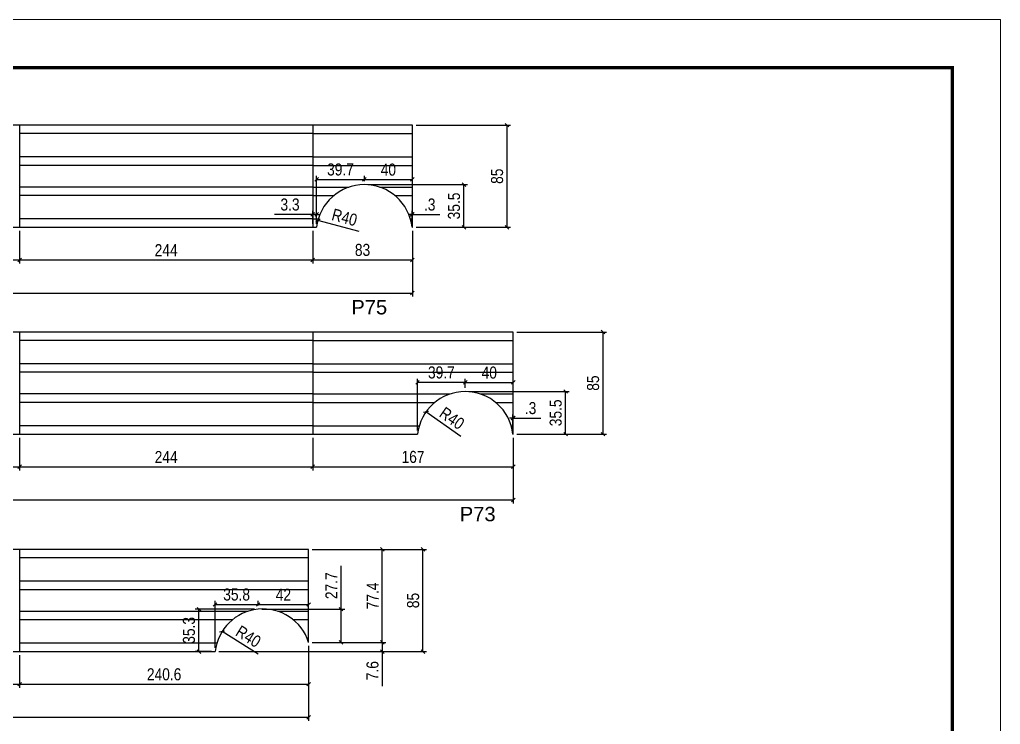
# Model space of a CAD drawing. Extents: x -4041 to 8212, y 239 to 4735.
# Drawn here: x -203 to 614, y 3000 to 3587 of the extents above; entities that cross this region are included whole.
import ezdxf

# ---------------------------------------------------------------- set-up
doc = ezdxf.new("R2010")
doc.units = 0
doc.linetypes.add('DASHED', pattern=[0.75, 0.5, -0.25])
for name, color, linetype in [('5', 5, 'Continuous'), ('COTA', 241, 'Continuous'), ('Painéis', 200, 'Continuous'), ('SARR_2.2x7', 40, 'Continuous')]:
    doc.layers.add(name, color=color, linetype=linetype)
doc.layers.add('Folhas', color=255, linetype='Continuous', lineweight=9)
doc.layers.add('SARRAFO DE PRESSAO', color=251, linetype='DASHED', lineweight=9)
doc.styles.add('COTA TECNICA', font='techl___.ttf', dxfattribs={"height": 10})
doc.styles.get("Standard").update_dxf_attribs({"font": 'arial.ttf'})
doc.dimstyles.new('PAINEL', dxfattribs={"dimtxt": 10, "dimasz": 3, "dimexe": 3, "dimexo": 3, "dimgap": 3, "dimtad": 1, "dimdec": 1, "dimzin": 12, "dimdsep": 46, "dimtxsty": 'COTA TECNICA', "dimblk1": 'OBLIQUE', "dimblk2": 'OBLIQUE', "dimsah": 1, "dimcen": 0.9, "dimclrd": 4, "dimclre": 4, "dimclrt": 240, "dimadec": 1, "dimazin": 3, "dimtfac": 1, "dimtdec": 1, "dimtmove": 0, "dimatfit": 3, "dimfxl": 1, "dimtolj": 1, "dimtzin": 12, "dimarcsym": 0})

# ---------------------------------------------------------------- blocks, each defined once
blk = doc.blocks.new('9999999999')
at = {"layer": 'Folhas'}
blk.add_lwpolyline([(98138.98, 34190.21), (99623.98, 34190.21), (99623.98, 35240.21), (98138.98, 35240.21)], close=True, dxfattribs=at)
at = {"layer": 'Folhas', "color": 30, "const_width": 3}
blk.add_lwpolyline([(98213.98, 34230.21), (99583.98, 34230.21), (99583.98, 35200.21), (98213.98, 35200.21)], close=True, dxfattribs=at)
blk = doc.blocks.new('_Oblique')
at = {"color": 0, "linetype": 'ByBlock', "lineweight": -2}
blk.add_line((-0.5, -0.5), (0.5, 0.5), dxfattribs=at)
blk = doc.blocks.new('*D96')
at = {"layer": 'COTA', "color": 4, "lineweight": -2, "transparency": 16777216}
for p, q in [((127.2, 3498.77), (205.86, 3498.77)), ((202.86, 3498.77), (202.86, 3413.77)), ((127.2, 3413.77), (205.86, 3413.77))]:
    blk.add_line(p, q, dxfattribs=at)
at = {"layer": 'Defpoints', "color": 0, "transparency": 16777216}
for p in [(124.2, 3498.77), (124.2, 3413.77), (202.86, 3413.77)]:
    blk.add_point(p, dxfattribs=at)
at = {"layer": 'COTA', "color": 4, "lineweight": -2, "transparency": 16777216, "xscale": 3, "yscale": 3, "zscale": 3}
for p, rotation in [((202.86, 3498.77), 90), ((202.86, 3413.77), 270)]:
    blk.add_blockref('_Oblique', p, dxfattribs=dict(at, rotation=rotation))
at = {"layer": 'COTA', "color": 240, "transparency": 16777216, "insert": (194.73, 3456.27), "char_height": 10, "attachment_point": 5, "rotation": 90, "style": 'COTA TECNICA'}
blk.add_mtext('\\A1;85', dxfattribs=at)
blk = doc.blocks.new('*D97')
at = {"layer": 'COTA', "color": 4, "lineweight": -2, "transparency": 16777216}
for p, q in [((-690.8, 3410.77), (-690.8, 3356.03)), ((124.2, 3410.77), (124.2, 3356.03)), ((-690.8, 3359.03), (124.2, 3359.03))]:
    blk.add_line(p, q, dxfattribs=at)
at = {"layer": 'Defpoints', "color": 0, "transparency": 16777216}
for p in [(-690.8, 3413.77), (124.2, 3413.77), (124.2, 3359.03)]:
    blk.add_point(p, dxfattribs=at)
at = {"layer": 'COTA', "color": 4, "lineweight": -2, "transparency": 16777216, "xscale": 3, "yscale": 3, "zscale": 3, "rotation": 180}
blk.add_blockref('_Oblique', (-690.8, 3359.03), dxfattribs=at)
at = {"layer": 'COTA', "color": 4, "lineweight": -2, "transparency": 16777216, "xscale": 3, "yscale": 3, "zscale": 3}
blk.add_blockref('_Oblique', (124.2, 3359.03), dxfattribs=at)
at = {"layer": 'COTA', "color": 240, "transparency": 16777216, "insert": (-283.3, 3367.16), "char_height": 10, "attachment_point": 5, "style": 'COTA TECNICA'}
blk.add_mtext('\\A1;815', dxfattribs=at)
blk = doc.blocks.new('*D99')
at = {"layer": 'COTA', "color": 4, "lineweight": -2, "transparency": 16777216}
for p, q in [((-446.8, 3410.77), (-446.8, 3383.66)), ((-202.8, 3410.77), (-202.8, 3383.66)), ((-446.8, 3386.66), (-202.8, 3386.66))]:
    blk.add_line(p, q, dxfattribs=at)
at = {"layer": 'Defpoints', "color": 0, "transparency": 16777216}
for p in [(-446.8, 3413.77), (-202.8, 3413.77), (-202.8, 3386.66)]:
    blk.add_point(p, dxfattribs=at)
at = {"layer": 'COTA', "color": 4, "lineweight": -2, "transparency": 16777216, "xscale": 3, "yscale": 3, "zscale": 3, "rotation": 180}
blk.add_blockref('_Oblique', (-446.8, 3386.66), dxfattribs=at)
at = {"layer": 'COTA', "color": 4, "lineweight": -2, "transparency": 16777216, "xscale": 3, "yscale": 3, "zscale": 3}
blk.add_blockref('_Oblique', (-202.8, 3386.66), dxfattribs=at)
at = {"layer": 'COTA', "color": 240, "transparency": 16777216, "insert": (-324.8, 3394.73), "char_height": 10, "attachment_point": 5, "style": 'COTA TECNICA'}
blk.add_mtext('\\A1;244', dxfattribs=at)
blk = doc.blocks.new('*D91')
at = {"layer": 'COTA', "color": 4, "lineweight": -2, "transparency": 16777216}
for p, q in [((-202.8, 3410.77), (-202.8, 3383.66)), ((41.2, 3410.77), (41.2, 3383.66)), ((-202.8, 3386.66), (41.2, 3386.66))]:
    blk.add_line(p, q, dxfattribs=at)
at = {"layer": 'Defpoints', "color": 0, "transparency": 16777216}
for p in [(-202.8, 3413.77), (41.2, 3413.77), (41.2, 3386.66)]:
    blk.add_point(p, dxfattribs=at)
at = {"layer": 'COTA', "color": 4, "lineweight": -2, "transparency": 16777216, "xscale": 3, "yscale": 3, "zscale": 3, "rotation": 180}
blk.add_blockref('_Oblique', (-202.8, 3386.66), dxfattribs=at)
at = {"layer": 'COTA', "color": 4, "lineweight": -2, "transparency": 16777216, "xscale": 3, "yscale": 3, "zscale": 3}
blk.add_blockref('_Oblique', (41.2, 3386.66), dxfattribs=at)
at = {"layer": 'COTA', "color": 240, "transparency": 16777216, "insert": (-80.8, 3394.73), "char_height": 10, "attachment_point": 5, "style": 'COTA TECNICA'}
blk.add_mtext('\\A1;244', dxfattribs=at)
blk = doc.blocks.new('*D92')
at = {"layer": 'COTA', "color": 4, "lineweight": -2, "transparency": 16777216}
for p, q in [((41.2, 3410.77), (41.2, 3383.66)), ((124.2, 3410.77), (124.2, 3383.66)), ((41.2, 3386.66), (124.2, 3386.66))]:
    blk.add_line(p, q, dxfattribs=at)
at = {"layer": 'Defpoints', "color": 0, "transparency": 16777216}
for p in [(41.2, 3413.77), (124.2, 3413.77), (124.2, 3386.66)]:
    blk.add_point(p, dxfattribs=at)
at = {"layer": 'COTA', "color": 4, "lineweight": -2, "transparency": 16777216, "xscale": 3, "yscale": 3, "zscale": 3, "rotation": 180}
blk.add_blockref('_Oblique', (41.2, 3386.66), dxfattribs=at)
at = {"layer": 'COTA', "color": 4, "lineweight": -2, "transparency": 16777216, "xscale": 3, "yscale": 3, "zscale": 3}
blk.add_blockref('_Oblique', (124.2, 3386.66), dxfattribs=at)
at = {"layer": 'COTA', "color": 240, "transparency": 16777216, "insert": (82.7, 3394.9), "char_height": 10, "attachment_point": 5, "style": 'COTA TECNICA'}
blk.add_mtext('\\A1;83', dxfattribs=at)
blk = doc.blocks.new('*D93')
at = {"layer": 'COTA', "color": 4, "lineweight": -2, "transparency": 16777216}
blk.add_line((79.9, 3410.41), (45.53, 3419.49), dxfattribs=at)
at = {"layer": 'Defpoints', "color": 0, "transparency": 16777216}
for p in [(45.53, 3419.49), (84.2, 3409.27)]:
    blk.add_point(p, dxfattribs=at)
at = {"layer": 'COTA', "color": 4, "lineweight": -2, "transparency": 16777216, "xscale": 3, "yscale": 3, "zscale": 3, "rotation": 165.2002951393589}
blk.add_blockref('_Oblique', (45.53, 3419.49), dxfattribs=at)
at = {"layer": 'COTA', "color": 240, "transparency": 16777216, "insert": (67.68, 3422.02), "char_height": 10, "attachment_point": 5, "rotation": 345.2003, "style": 'COTA TECNICA'}
blk.add_mtext('\\A1;R40', dxfattribs=at)
blk = doc.blocks.new('*D94')
at = {"layer": 'COTA', "color": 4, "lineweight": -2, "transparency": 16777216}
for p, q in [((41.2, 3424.45), (9.45, 3424.45)), ((41.2, 3416.77), (41.2, 3427.45)), ((44.45, 3424.45), (41.2, 3424.45)), ((44.45, 3416.77), (44.45, 3427.45)), ((44.45, 3424.45), (47.45, 3424.45))]:
    blk.add_line(p, q, dxfattribs=at)
at = {"layer": 'Defpoints', "color": 0, "transparency": 16777216}
for p in [(41.2, 3424.45), (41.2, 3413.77), (44.45, 3413.77)]:
    blk.add_point(p, dxfattribs=at)
at = {"layer": 'COTA', "color": 4, "lineweight": -2, "transparency": 16777216, "xscale": 3, "yscale": 3, "zscale": 3}
blk.add_blockref('_Oblique', (41.2, 3424.45), dxfattribs=at)
at = {"layer": 'COTA', "color": 4, "lineweight": -2, "transparency": 16777216, "xscale": 3, "yscale": 3, "zscale": 3, "rotation": 180}
blk.add_blockref('_Oblique', (44.45, 3424.45), dxfattribs=at)
at = {"layer": 'COTA', "color": 240, "transparency": 16777216, "insert": (22.32, 3432.67), "char_height": 10, "attachment_point": 5, "style": 'COTA TECNICA'}
blk.add_mtext('\\A1;3.3', dxfattribs=at)
blk = doc.blocks.new('*D95')
at = {"layer": 'COTA', "color": 4, "lineweight": -2, "transparency": 16777216}
for p, q in [((123.95, 3424.45), (120.95, 3424.45)), ((123.95, 3416.77), (123.95, 3427.45)), ((123.95, 3424.45), (124.2, 3424.45)), ((124.2, 3416.77), (124.2, 3427.45)), ((124.2, 3424.45), (147, 3424.45))]:
    blk.add_line(p, q, dxfattribs=at)
at = {"layer": 'Defpoints', "color": 0, "transparency": 16777216}
for p in [(124.2, 3424.45), (123.95, 3413.77), (124.2, 3413.77)]:
    blk.add_point(p, dxfattribs=at)
at = {"layer": 'COTA', "color": 4, "lineweight": -2, "transparency": 16777216, "xscale": 3, "yscale": 3, "zscale": 3}
blk.add_blockref('_Oblique', (123.95, 3424.45), dxfattribs=at)
at = {"layer": 'COTA', "color": 4, "lineweight": -2, "transparency": 16777216, "xscale": 3, "yscale": 3, "zscale": 3, "rotation": 180}
blk.add_blockref('_Oblique', (124.2, 3424.45), dxfattribs=at)
at = {"layer": 'COTA', "color": 240, "transparency": 16777216, "insert": (138.6, 3432.67), "char_height": 10, "attachment_point": 5, "style": 'COTA TECNICA'}
blk.add_mtext('\\A1;.3', dxfattribs=at)
blk = doc.blocks.new('*D123')
at = {"layer": 'COTA', "color": 4, "lineweight": -2, "transparency": 16777216}
for p, q in [((87.2, 3449.27), (170.09, 3449.27)), ((167.09, 3413.77), (167.09, 3449.27)), ((127.2, 3413.77), (170.09, 3413.77))]:
    blk.add_line(p, q, dxfattribs=at)
at = {"layer": 'Defpoints', "color": 0, "transparency": 16777216}
for p in [(84.2, 3449.27), (167.09, 3449.27), (124.2, 3413.77)]:
    blk.add_point(p, dxfattribs=at)
at = {"layer": 'COTA', "color": 4, "lineweight": -2, "transparency": 16777216, "xscale": 3, "yscale": 3, "zscale": 3}
for p, rotation in [((167.09, 3449.27), 90), ((167.09, 3413.77), 270)]:
    blk.add_blockref('_Oblique', p, dxfattribs=dict(at, rotation=rotation))
at = {"layer": 'COTA', "color": 240, "transparency": 16777216, "insert": (158.87, 3431.52), "char_height": 10, "attachment_point": 5, "rotation": 90, "style": 'COTA TECNICA'}
blk.add_mtext('\\A1;35.5', dxfattribs=at)
blk = doc.blocks.new('*D124')
at = {"layer": 'COTA', "color": 4, "lineweight": -2, "transparency": 16777216}
for p, q in [((44.45, 3416.77), (44.45, 3456.61)), ((84.2, 3452.27), (84.2, 3456.61)), ((44.45, 3453.61), (84.2, 3453.61))]:
    blk.add_line(p, q, dxfattribs=at)
at = {"layer": 'Defpoints', "color": 0, "transparency": 16777216}
for p in [(84.2, 3453.61), (84.2, 3449.27), (44.45, 3413.77)]:
    blk.add_point(p, dxfattribs=at)
at = {"layer": 'COTA', "color": 4, "lineweight": -2, "transparency": 16777216, "xscale": 3, "yscale": 3, "zscale": 3, "rotation": 180}
blk.add_blockref('_Oblique', (44.45, 3453.61), dxfattribs=at)
at = {"layer": 'COTA', "color": 4, "lineweight": -2, "transparency": 16777216, "xscale": 3, "yscale": 3, "zscale": 3}
blk.add_blockref('_Oblique', (84.2, 3453.61), dxfattribs=at)
at = {"layer": 'COTA', "color": 240, "transparency": 16777216, "insert": (64.33, 3461.85), "char_height": 10, "attachment_point": 5, "style": 'COTA TECNICA'}
blk.add_mtext('\\A1;39.7', dxfattribs=at)
blk = doc.blocks.new('*D125')
at = {"layer": 'COTA', "color": 4, "lineweight": -2, "transparency": 16777216}
for p, q in [((84.2, 3452.27), (84.2, 3456.61)), ((124.2, 3452.27), (124.2, 3456.61)), ((84.2, 3453.61), (124.2, 3453.61))]:
    blk.add_line(p, q, dxfattribs=at)
at = {"layer": 'Defpoints', "color": 0, "transparency": 16777216}
for p in [(84.2, 3449.27), (124.2, 3453.61), (124.2, 3449.27)]:
    blk.add_point(p, dxfattribs=at)
at = {"layer": 'COTA', "color": 4, "lineweight": -2, "transparency": 16777216, "xscale": 3, "yscale": 3, "zscale": 3, "rotation": 180}
blk.add_blockref('_Oblique', (84.2, 3453.61), dxfattribs=at)
at = {"layer": 'COTA', "color": 4, "lineweight": -2, "transparency": 16777216, "xscale": 3, "yscale": 3, "zscale": 3}
blk.add_blockref('_Oblique', (124.2, 3453.61), dxfattribs=at)
at = {"layer": 'COTA', "color": 240, "transparency": 16777216, "insert": (104.2, 3461.71), "char_height": 10, "attachment_point": 5, "style": 'COTA TECNICA'}
blk.add_mtext('\\A1;40', dxfattribs=at)
blk = doc.blocks.new('*D52')
at = {"layer": 'COTA', "color": 4, "lineweight": -2, "transparency": 16777216}
for p, q in [((-690.8, 3238.58), (-690.8, 3183.84)), ((208.2, 3238.58), (208.2, 3183.84)), ((-690.8, 3186.84), (208.2, 3186.84))]:
    blk.add_line(p, q, dxfattribs=at)
at = {"layer": 'Defpoints', "color": 0, "transparency": 16777216}
for p in [(-690.8, 3241.58), (208.2, 3241.58), (208.2, 3186.84)]:
    blk.add_point(p, dxfattribs=at)
at = {"layer": 'COTA', "color": 4, "lineweight": -2, "transparency": 16777216, "xscale": 3, "yscale": 3, "zscale": 3, "rotation": 180}
blk.add_blockref('_Oblique', (-690.8, 3186.84), dxfattribs=at)
at = {"layer": 'COTA', "color": 4, "lineweight": -2, "transparency": 16777216, "xscale": 3, "yscale": 3, "zscale": 3}
blk.add_blockref('_Oblique', (208.2, 3186.84), dxfattribs=at)
at = {"layer": 'COTA', "color": 240, "transparency": 16777216, "insert": (-241.3, 3194.94), "char_height": 10, "attachment_point": 5, "style": 'COTA TECNICA'}
blk.add_mtext('\\A1;899', dxfattribs=at)
blk = doc.blocks.new('*D54')
at = {"layer": 'COTA', "color": 4, "lineweight": -2, "transparency": 16777216}
for p, q in [((-446.8, 3238.58), (-446.8, 3211.46)), ((-202.8, 3238.58), (-202.8, 3211.46)), ((-446.8, 3214.46), (-202.8, 3214.46))]:
    blk.add_line(p, q, dxfattribs=at)
at = {"layer": 'Defpoints', "color": 0, "transparency": 16777216}
for p in [(-446.8, 3241.58), (-202.8, 3241.58), (-202.8, 3214.46)]:
    blk.add_point(p, dxfattribs=at)
at = {"layer": 'COTA', "color": 4, "lineweight": -2, "transparency": 16777216, "xscale": 3, "yscale": 3, "zscale": 3, "rotation": 180}
blk.add_blockref('_Oblique', (-446.8, 3214.46), dxfattribs=at)
at = {"layer": 'COTA', "color": 4, "lineweight": -2, "transparency": 16777216, "xscale": 3, "yscale": 3, "zscale": 3}
blk.add_blockref('_Oblique', (-202.8, 3214.46), dxfattribs=at)
at = {"layer": 'COTA', "color": 240, "transparency": 16777216, "insert": (-324.8, 3222.54), "char_height": 10, "attachment_point": 5, "style": 'COTA TECNICA'}
blk.add_mtext('\\A1;244', dxfattribs=at)
blk = doc.blocks.new('*D55')
at = {"layer": 'COTA', "color": 4, "lineweight": -2, "transparency": 16777216}
for p, q in [((-202.8, 3238.58), (-202.8, 3211.46)), ((41.2, 3238.58), (41.2, 3211.46)), ((-202.8, 3214.46), (41.2, 3214.46))]:
    blk.add_line(p, q, dxfattribs=at)
at = {"layer": 'Defpoints', "color": 0, "transparency": 16777216}
for p in [(-202.8, 3241.58), (41.2, 3241.58), (41.2, 3214.46)]:
    blk.add_point(p, dxfattribs=at)
at = {"layer": 'COTA', "color": 4, "lineweight": -2, "transparency": 16777216, "xscale": 3, "yscale": 3, "zscale": 3, "rotation": 180}
blk.add_blockref('_Oblique', (-202.8, 3214.46), dxfattribs=at)
at = {"layer": 'COTA', "color": 4, "lineweight": -2, "transparency": 16777216, "xscale": 3, "yscale": 3, "zscale": 3}
blk.add_blockref('_Oblique', (41.2, 3214.46), dxfattribs=at)
at = {"layer": 'COTA', "color": 240, "transparency": 16777216, "insert": (-80.8, 3222.54), "char_height": 10, "attachment_point": 5, "style": 'COTA TECNICA'}
blk.add_mtext('\\A1;244', dxfattribs=at)
blk = doc.blocks.new('*D106')
at = {"layer": 'COTA', "color": 4, "lineweight": -2, "transparency": 16777216}
blk.add_line((164.56, 3239.64), (135.47, 3260.08), dxfattribs=at)
at = {"layer": 'Defpoints', "color": 0, "transparency": 16777216}
for p in [(135.47, 3260.08), (168.2, 3237.08)]:
    blk.add_point(p, dxfattribs=at)
at = {"layer": 'COTA', "color": 4, "lineweight": -2, "transparency": 16777216, "xscale": 3, "yscale": 3, "zscale": 3, "rotation": 144.9029377890658}
blk.add_blockref('_Oblique', (135.47, 3260.08), dxfattribs=at)
at = {"layer": 'COTA', "color": 240, "transparency": 16777216, "insert": (157.13, 3254.76), "char_height": 10, "attachment_point": 5, "rotation": 324.90294, "style": 'COTA TECNICA'}
blk.add_mtext('\\A1;R40', dxfattribs=at)
blk = doc.blocks.new('*D107')
at = {"layer": 'COTA', "color": 4, "lineweight": -2, "transparency": 16777216}
for p, q in [((41.2, 3238.58), (41.2, 3211.46)), ((208.2, 3238.58), (208.2, 3211.46)), ((41.2, 3214.46), (208.2, 3214.46))]:
    blk.add_line(p, q, dxfattribs=at)
at = {"layer": 'Defpoints', "color": 0, "transparency": 16777216}
for p in [(41.2, 3241.58), (208.2, 3241.58), (208.2, 3214.46)]:
    blk.add_point(p, dxfattribs=at)
at = {"layer": 'COTA', "color": 4, "lineweight": -2, "transparency": 16777216, "xscale": 3, "yscale": 3, "zscale": 3, "rotation": 180}
blk.add_blockref('_Oblique', (41.2, 3214.46), dxfattribs=at)
at = {"layer": 'COTA', "color": 4, "lineweight": -2, "transparency": 16777216, "xscale": 3, "yscale": 3, "zscale": 3}
blk.add_blockref('_Oblique', (208.2, 3214.46), dxfattribs=at)
at = {"layer": 'COTA', "color": 240, "transparency": 16777216, "insert": (124.7, 3222.57), "char_height": 10, "attachment_point": 5, "style": 'COTA TECNICA'}
blk.add_mtext('\\A1;167', dxfattribs=at)
blk = doc.blocks.new('*D108')
at = {"layer": 'COTA', "color": 4, "lineweight": -2, "transparency": 16777216}
for p, q in [((171.2, 3277.08), (254.74, 3277.08)), ((251.74, 3241.58), (251.74, 3277.08)), ((211.2, 3241.58), (254.74, 3241.58))]:
    blk.add_line(p, q, dxfattribs=at)
at = {"layer": 'Defpoints', "color": 0, "transparency": 16777216}
for p in [(168.2, 3277.08), (251.74, 3277.08), (208.2, 3241.58)]:
    blk.add_point(p, dxfattribs=at)
at = {"layer": 'COTA', "color": 4, "lineweight": -2, "transparency": 16777216, "xscale": 3, "yscale": 3, "zscale": 3}
for p, rotation in [((251.74, 3277.08), 90), ((251.74, 3241.58), 270)]:
    blk.add_blockref('_Oblique', p, dxfattribs=dict(at, rotation=rotation))
at = {"layer": 'COTA', "color": 240, "transparency": 16777216, "insert": (243.52, 3259.33), "char_height": 10, "attachment_point": 5, "rotation": 90, "style": 'COTA TECNICA'}
blk.add_mtext('\\A1;35.5', dxfattribs=at)
blk = doc.blocks.new('*D109')
at = {"layer": 'COTA', "color": 4, "lineweight": -2, "transparency": 16777216}
for p, q in [((211.2, 3326.58), (285.78, 3326.58)), ((282.78, 3326.58), (282.78, 3241.58)), ((211.2, 3241.58), (285.78, 3241.58))]:
    blk.add_line(p, q, dxfattribs=at)
at = {"layer": 'Defpoints', "color": 0, "transparency": 16777216}
for p in [(208.2, 3326.58), (208.2, 3241.58), (282.78, 3241.58)]:
    blk.add_point(p, dxfattribs=at)
at = {"layer": 'COTA', "color": 4, "lineweight": -2, "transparency": 16777216, "xscale": 3, "yscale": 3, "zscale": 3}
for p, rotation in [((282.78, 3326.58), 90), ((282.78, 3241.58), 270)]:
    blk.add_blockref('_Oblique', p, dxfattribs=dict(at, rotation=rotation))
at = {"layer": 'COTA', "color": 240, "transparency": 16777216, "insert": (274.65, 3284.08), "char_height": 10, "attachment_point": 5, "rotation": 90, "style": 'COTA TECNICA'}
blk.add_mtext('\\A1;85', dxfattribs=at)
blk = doc.blocks.new('*D100')
at = {"layer": 'COTA', "color": 4, "lineweight": -2, "transparency": 16777216}
for p, q in [((168.2, 3280.08), (168.2, 3287.65)), ((168.2, 3284.65), (208.2, 3284.65)), ((208.2, 3287.08), (208.2, 3287.65))]:
    blk.add_line(p, q, dxfattribs=at)
at = {"layer": 'Defpoints', "color": 0, "transparency": 16777216}
for p in [(208.2, 3284.65), (208.2, 3284.08), (168.2, 3277.08)]:
    blk.add_point(p, dxfattribs=at)
at = {"layer": 'COTA', "color": 4, "lineweight": -2, "transparency": 16777216, "xscale": 3, "yscale": 3, "zscale": 3, "rotation": 180}
blk.add_blockref('_Oblique', (168.2, 3284.65), dxfattribs=at)
at = {"layer": 'COTA', "color": 4, "lineweight": -2, "transparency": 16777216, "xscale": 3, "yscale": 3, "zscale": 3}
blk.add_blockref('_Oblique', (208.2, 3284.65), dxfattribs=at)
at = {"layer": 'COTA', "color": 240, "transparency": 16777216, "insert": (188.2, 3292.76), "char_height": 10, "attachment_point": 5, "style": 'COTA TECNICA'}
blk.add_mtext('\\A1;40', dxfattribs=at)
blk = doc.blocks.new('*D101')
at = {"layer": 'COTA', "color": 4, "lineweight": -2, "transparency": 16777216}
for p, q in [((128.45, 3244.58), (128.45, 3287.65)), ((168.2, 3284.65), (128.45, 3284.65)), ((168.2, 3280.08), (168.2, 3287.65))]:
    blk.add_line(p, q, dxfattribs=at)
at = {"layer": 'Defpoints', "color": 0, "transparency": 16777216}
for p in [(128.45, 3284.65), (168.2, 3277.08), (128.45, 3241.58)]:
    blk.add_point(p, dxfattribs=at)
at = {"layer": 'COTA', "color": 4, "lineweight": -2, "transparency": 16777216, "xscale": 3, "yscale": 3, "zscale": 3, "rotation": 180}
blk.add_blockref('_Oblique', (128.45, 3284.65), dxfattribs=at)
at = {"layer": 'COTA', "color": 4, "lineweight": -2, "transparency": 16777216, "xscale": 3, "yscale": 3, "zscale": 3}
blk.add_blockref('_Oblique', (168.2, 3284.65), dxfattribs=at)
at = {"layer": 'COTA', "color": 240, "transparency": 16777216, "insert": (148.33, 3292.9), "char_height": 10, "attachment_point": 5, "style": 'COTA TECNICA'}
blk.add_mtext('\\A1;39.7', dxfattribs=at)
blk = doc.blocks.new('*D36')
at = {"layer": 'COTA', "color": 4, "lineweight": -2, "transparency": 16777216}
for p, q in [((37.81, 3065.27), (37.81, 3002.88)), ((-690.8, 3057.62), (-690.8, 3002.88)), ((-690.8, 3005.88), (37.81, 3005.88))]:
    blk.add_line(p, q, dxfattribs=at)
at = {"layer": 'Defpoints', "color": 0, "transparency": 16777216}
for p in [(37.81, 3068.27), (-690.8, 3060.62), (37.81, 3005.88)]:
    blk.add_point(p, dxfattribs=at)
at = {"layer": 'COTA', "color": 4, "lineweight": -2, "transparency": 16777216, "xscale": 3, "yscale": 3, "zscale": 3, "rotation": 180}
blk.add_blockref('_Oblique', (-690.8, 3005.88), dxfattribs=at)
at = {"layer": 'COTA', "color": 4, "lineweight": -2, "transparency": 16777216, "xscale": 3, "yscale": 3, "zscale": 3}
blk.add_blockref('_Oblique', (37.81, 3005.88), dxfattribs=at)
at = {"layer": 'COTA', "color": 240, "transparency": 16777216, "insert": (-326.49, 3014), "char_height": 10, "attachment_point": 5, "style": 'COTA TECNICA'}
blk.add_mtext('\\A1;728.6', dxfattribs=at)
blk = doc.blocks.new('*D38')
at = {"layer": 'COTA', "color": 4, "lineweight": -2, "transparency": 16777216}
for p, q in [((-446.8, 3057.62), (-446.8, 3030.5)), ((-202.8, 3057.62), (-202.8, 3030.5)), ((-446.8, 3033.5), (-202.8, 3033.5))]:
    blk.add_line(p, q, dxfattribs=at)
at = {"layer": 'Defpoints', "color": 0, "transparency": 16777216}
for p in [(-446.8, 3060.62), (-202.8, 3060.62), (-202.8, 3033.5)]:
    blk.add_point(p, dxfattribs=at)
at = {"layer": 'COTA', "color": 4, "lineweight": -2, "transparency": 16777216, "xscale": 3, "yscale": 3, "zscale": 3, "rotation": 180}
blk.add_blockref('_Oblique', (-446.8, 3033.5), dxfattribs=at)
at = {"layer": 'COTA', "color": 4, "lineweight": -2, "transparency": 16777216, "xscale": 3, "yscale": 3, "zscale": 3}
blk.add_blockref('_Oblique', (-202.8, 3033.5), dxfattribs=at)
at = {"layer": 'COTA', "color": 240, "transparency": 16777216, "insert": (-324.8, 3041.58), "char_height": 10, "attachment_point": 5, "style": 'COTA TECNICA'}
blk.add_mtext('\\A1;244', dxfattribs=at)
blk = doc.blocks.new('*D102')
at = {"layer": 'COTA', "color": 4, "lineweight": -2, "transparency": 16777216}
for p, q in [((40.81, 3145.62), (102.13, 3145.62)), ((99.13, 3068.27), (99.13, 3145.62)), ((40.81, 3068.27), (102.13, 3068.27))]:
    blk.add_line(p, q, dxfattribs=at)
at = {"layer": 'Defpoints', "color": 0, "transparency": 16777216}
for p in [(37.81, 3145.62), (99.13, 3145.62), (37.81, 3068.27)]:
    blk.add_point(p, dxfattribs=at)
at = {"layer": 'COTA', "color": 4, "lineweight": -2, "transparency": 16777216, "xscale": 3, "yscale": 3, "zscale": 3}
for p, rotation in [((99.13, 3145.62), 90), ((99.13, 3068.27), 270)]:
    blk.add_blockref('_Oblique', p, dxfattribs=dict(at, rotation=rotation))
at = {"layer": 'COTA', "color": 240, "transparency": 16777216, "insert": (91.06, 3106.94), "char_height": 10, "attachment_point": 5, "rotation": 90, "style": 'COTA TECNICA'}
blk.add_mtext('\\A1;77.4', dxfattribs=at)
blk = doc.blocks.new('*D114')
at = {"layer": 'COTA', "color": 4, "lineweight": -2, "transparency": 16777216}
for p, q in [((40.81, 3068.27), (102.13, 3068.27)), ((99.13, 3068.27), (99.13, 3060.62)), ((-37.05, 3060.62), (102.13, 3060.62)), ((99.13, 3060.62), (99.13, 3031.82))]:
    blk.add_line(p, q, dxfattribs=at)
at = {"layer": 'Defpoints', "color": 0, "transparency": 16777216}
for p in [(37.81, 3068.27), (-40.05, 3060.62), (99.13, 3060.62)]:
    blk.add_point(p, dxfattribs=at)
at = {"layer": 'COTA', "color": 4, "lineweight": -2, "transparency": 16777216, "xscale": 3, "yscale": 3, "zscale": 3}
for p, rotation in [((99.13, 3068.27), 90), ((99.13, 3060.62), 270)]:
    blk.add_blockref('_Oblique', p, dxfattribs=dict(at, rotation=rotation))
at = {"layer": 'COTA', "color": 240, "transparency": 16777216, "insert": (91.03, 3044.72), "char_height": 10, "attachment_point": 5, "rotation": 90, "style": 'COTA TECNICA'}
blk.add_mtext('\\A1;7.6', dxfattribs=at)
blk = doc.blocks.new('*D115')
at = {"layer": 'COTA', "color": 4, "lineweight": -2, "transparency": 16777216}
for p, q in [((40.81, 3145.62), (135.97, 3145.62)), ((132.97, 3060.62), (132.97, 3145.62)), ((-37.05, 3060.62), (135.97, 3060.62))]:
    blk.add_line(p, q, dxfattribs=at)
at = {"layer": 'Defpoints', "color": 0, "transparency": 16777216}
for p in [(37.81, 3145.62), (132.97, 3145.62), (-40.05, 3060.62)]:
    blk.add_point(p, dxfattribs=at)
at = {"layer": 'COTA', "color": 4, "lineweight": -2, "transparency": 16777216, "xscale": 3, "yscale": 3, "zscale": 3}
for p, rotation in [((132.97, 3145.62), 90), ((132.97, 3060.62), 270)]:
    blk.add_blockref('_Oblique', p, dxfattribs=dict(at, rotation=rotation))
at = {"layer": 'COTA', "color": 240, "transparency": 16777216, "insert": (124.84, 3103.12), "char_height": 10, "attachment_point": 5, "rotation": 90, "style": 'COTA TECNICA'}
blk.add_mtext('\\A1;85', dxfattribs=at)
blk = doc.blocks.new('*D116')
at = {"layer": 'COTA', "color": 4, "lineweight": -2, "transparency": 16777216}
blk.add_line((-4.08, 3058.46), (-34.3, 3077.19), dxfattribs=at)
at = {"layer": 'Defpoints', "color": 0, "transparency": 16777216}
for p in [(-34.3, 3077.19), (-0.3, 3056.12)]:
    blk.add_point(p, dxfattribs=at)
at = {"layer": 'COTA', "color": 4, "lineweight": -2, "transparency": 16777216, "xscale": 3, "yscale": 3, "zscale": 3, "rotation": 148.2087877852192}
blk.add_blockref('_Oblique', (-34.3, 3077.19), dxfattribs=at)
at = {"layer": 'COTA', "color": 240, "transparency": 16777216, "insert": (-12.37, 3073.13), "char_height": 10, "attachment_point": 5, "rotation": 328.20879, "style": 'COTA TECNICA'}
blk.add_mtext('\\A1;R40', dxfattribs=at)
blk = doc.blocks.new('*D117')
at = {"layer": 'COTA', "color": 4, "lineweight": -2, "transparency": 16777216}
for p, q in [((-40.05, 3063.62), (-40.05, 3102.8)), ((-4.21, 3098.93), (-4.21, 3102.8)), ((-40.05, 3099.8), (-4.21, 3099.8))]:
    blk.add_line(p, q, dxfattribs=at)
at = {"layer": 'Defpoints', "color": 0, "transparency": 16777216}
for p in [(-4.21, 3099.8), (-4.21, 3095.93), (-40.05, 3060.62)]:
    blk.add_point(p, dxfattribs=at)
at = {"layer": 'COTA', "color": 4, "lineweight": -2, "transparency": 16777216, "xscale": 3, "yscale": 3, "zscale": 3, "rotation": 180}
blk.add_blockref('_Oblique', (-40.05, 3099.8), dxfattribs=at)
at = {"layer": 'COTA', "color": 4, "lineweight": -2, "transparency": 16777216, "xscale": 3, "yscale": 3, "zscale": 3}
blk.add_blockref('_Oblique', (-4.21, 3099.8), dxfattribs=at)
at = {"layer": 'COTA', "color": 240, "transparency": 16777216, "insert": (-22.13, 3108.04), "char_height": 10, "attachment_point": 5, "style": 'COTA TECNICA'}
blk.add_mtext('\\A1;35.8', dxfattribs=at)
blk = doc.blocks.new('*D118')
at = {"layer": 'COTA', "color": 4, "lineweight": -2, "transparency": 16777216}
for p, q in [((-4.21, 3098.93), (-4.21, 3102.8)), ((37.81, 3098.93), (37.81, 3102.8)), ((-4.21, 3099.8), (37.81, 3099.8))]:
    blk.add_line(p, q, dxfattribs=at)
at = {"layer": 'Defpoints', "color": 0, "transparency": 16777216}
for p in [(-4.21, 3095.93), (37.81, 3099.8), (37.81, 3095.93)]:
    blk.add_point(p, dxfattribs=at)
at = {"layer": 'COTA', "color": 4, "lineweight": -2, "transparency": 16777216, "xscale": 3, "yscale": 3, "zscale": 3, "rotation": 180}
blk.add_blockref('_Oblique', (-4.21, 3099.8), dxfattribs=at)
at = {"layer": 'COTA', "color": 4, "lineweight": -2, "transparency": 16777216, "xscale": 3, "yscale": 3, "zscale": 3}
blk.add_blockref('_Oblique', (37.81, 3099.8), dxfattribs=at)
at = {"layer": 'COTA', "color": 240, "transparency": 16777216, "insert": (16.8, 3107.87), "char_height": 10, "attachment_point": 5, "style": 'COTA TECNICA'}
blk.add_mtext('\\A1;42', dxfattribs=at)
blk = doc.blocks.new('*D119')
at = {"layer": 'COTA', "color": 4, "lineweight": -2, "transparency": 16777216}
for p, q in [((207.95, 3244.58), (207.95, 3258.01)), ((208.2, 3244.58), (208.2, 3258.01)), ((207.95, 3255.01), (204.95, 3255.01)), ((207.95, 3255.01), (208.2, 3255.01)), ((208.2, 3255.01), (231, 3255.01))]:
    blk.add_line(p, q, dxfattribs=at)
at = {"layer": 'Defpoints', "color": 0, "transparency": 16777216}
for p in [(208.2, 3255.01), (207.95, 3241.58), (208.2, 3241.58)]:
    blk.add_point(p, dxfattribs=at)
at = {"layer": 'COTA', "color": 4, "lineweight": -2, "transparency": 16777216, "xscale": 3, "yscale": 3, "zscale": 3}
blk.add_blockref('_Oblique', (207.95, 3255.01), dxfattribs=at)
at = {"layer": 'COTA', "color": 4, "lineweight": -2, "transparency": 16777216, "xscale": 3, "yscale": 3, "zscale": 3, "rotation": 180}
blk.add_blockref('_Oblique', (208.2, 3255.01), dxfattribs=at)
at = {"layer": 'COTA', "color": 240, "transparency": 16777216, "insert": (222.6, 3263.23), "char_height": 10, "attachment_point": 5, "style": 'COTA TECNICA'}
blk.add_mtext('\\A1;.3', dxfattribs=at)
blk = doc.blocks.new('*D120')
at = {"layer": 'COTA', "color": 4, "lineweight": -2, "transparency": 16777216}
for p, q in [((-7.21, 3095.93), (-56.56, 3095.93)), ((-53.56, 3060.62), (-53.56, 3095.93)), ((-43.05, 3060.62), (-56.56, 3060.62))]:
    blk.add_line(p, q, dxfattribs=at)
at = {"layer": 'Defpoints', "color": 0, "transparency": 16777216}
for p in [(-53.56, 3095.93), (-4.21, 3095.93), (-40.05, 3060.62)]:
    blk.add_point(p, dxfattribs=at)
at = {"layer": 'COTA', "color": 4, "lineweight": -2, "transparency": 16777216, "xscale": 3, "yscale": 3, "zscale": 3}
for p, rotation in [((-53.56, 3095.93), 90), ((-53.56, 3060.62), 270)]:
    blk.add_blockref('_Oblique', p, dxfattribs=dict(at, rotation=rotation))
at = {"layer": 'COTA', "color": 240, "transparency": 16777216, "insert": (-61.78, 3078.27), "char_height": 10, "attachment_point": 5, "rotation": 90, "style": 'COTA TECNICA'}
blk.add_mtext('\\A1;35.3', dxfattribs=at)
blk = doc.blocks.new('*D121')
at = {"layer": 'COTA', "color": 4, "lineweight": -2, "transparency": 16777216}
for p, q in [((64.87, 3095.93), (64.87, 3131.89)), ((-1.21, 3095.93), (67.87, 3095.93)), ((64.87, 3068.27), (64.87, 3095.93)), ((40.81, 3068.27), (67.87, 3068.27))]:
    blk.add_line(p, q, dxfattribs=at)
at = {"layer": 'Defpoints', "color": 0, "transparency": 16777216}
for p in [(-4.21, 3095.93), (64.87, 3095.93), (37.81, 3068.27)]:
    blk.add_point(p, dxfattribs=at)
at = {"layer": 'COTA', "color": 4, "lineweight": -2, "transparency": 16777216, "xscale": 3, "yscale": 3, "zscale": 3}
for p, rotation in [((64.87, 3095.93), 90), ((64.87, 3068.27), 270)]:
    blk.add_blockref('_Oblique', p, dxfattribs=dict(at, rotation=rotation))
at = {"layer": 'COTA', "color": 240, "transparency": 16777216, "insert": (56.8, 3115.41), "char_height": 10, "attachment_point": 5, "rotation": 90, "style": 'COTA TECNICA'}
blk.add_mtext('\\A1;27.7', dxfattribs=at)
blk = doc.blocks.new('*D122')
at = {"layer": 'COTA', "color": 4, "lineweight": -2, "transparency": 16777216}
for p, q in [((37.81, 3065.27), (37.81, 3030.5)), ((-202.8, 3057.62), (-202.8, 3030.5)), ((-202.8, 3033.5), (37.81, 3033.5))]:
    blk.add_line(p, q, dxfattribs=at)
at = {"layer": 'Defpoints', "color": 0, "transparency": 16777216}
for p in [(37.81, 3068.27), (-202.8, 3060.62), (37.81, 3033.5)]:
    blk.add_point(p, dxfattribs=at)
at = {"layer": 'COTA', "color": 4, "lineweight": -2, "transparency": 16777216, "xscale": 3, "yscale": 3, "zscale": 3, "rotation": 180}
blk.add_blockref('_Oblique', (-202.8, 3033.5), dxfattribs=at)
at = {"layer": 'COTA', "color": 4, "lineweight": -2, "transparency": 16777216, "xscale": 3, "yscale": 3, "zscale": 3}
blk.add_blockref('_Oblique', (37.81, 3033.5), dxfattribs=at)
at = {"layer": 'COTA', "color": 240, "transparency": 16777216, "insert": (-82.49, 3041.61), "char_height": 10, "attachment_point": 5, "style": 'COTA TECNICA'}
blk.add_mtext('\\A1;240.6', dxfattribs=at)

msp = doc.modelspace()

# ---------------------------------------------------------------- linework, layer by layer
at = {"layer": 'Painéis'}
for p, q in [((124.2, 3498.77), (-690.8, 3498.77)), ((-202.8, 3498.77), (-202.8, 3418.77)), ((41.2, 3498.77), (41.2, 3418.77)), ((124.2, 3413.77), (124.2, 3498.77)), ((-690.8, 3413.77), (44.45, 3413.77)), ((-202.8, 3418.77), (-202.8, 3413.77)), ((41.2, 3418.77), (41.2, 3413.77)), ((123.95, 3413.77), (124.2, 3413.77)), ((208.2, 3326.58), (-690.8, 3326.58)), ((-202.8, 3326.58), (-202.8, 3241.58)), ((41.2, 3326.58), (41.2, 3241.58)), ((208.2, 3241.58), (208.2, 3326.58)), ((-690.8, 3241.58), (128.45, 3241.58)), ((207.95, 3241.58), (208.2, 3241.58)), ((37.81, 3145.62), (-690.8, 3145.62)), ((-202.8, 3145.62), (-202.8, 3060.62)), ((37.81, 3068.27), (37.81, 3145.62)), ((-690.8, 3060.62), (-40.05, 3060.62))]:
    msp.add_line(p, q, dxfattribs=at)
for centre, start in [((84.2, 3409.27), 6.45945), ((168.2, 3237.08), 6.45945), ((-0.3, 3056.12), 17.68174)]:
    msp.add_arc(centre, 40, start, 173.54055, dxfattribs=at)
at = {"layer": 'SARR_2.2x7', "linetype": 'Continuous'}
for p, q in [((41.2, 3491.77), (-202.8, 3491.77)), ((41.2, 3491.77), (124.2, 3491.77)), ((41.2, 3472.29), (-202.8, 3472.29)), ((41.2, 3472.29), (124.2, 3472.29)), ((41.2, 3465.29), (-202.8, 3465.29)), ((41.2, 3465.29), (124.2, 3465.29)), ((41.2, 3447.26), (-202.8, 3447.26)), ((41.2, 3447.26), (71.66, 3447.26)), ((96.74, 3447.26), (124.2, 3447.26)), ((41.2, 3440.26), (-202.8, 3440.26)), ((41.2, 3440.26), (58.9, 3440.26)), ((109.5, 3440.26), (124.2, 3440.26)), ((41.2, 3420.77), (-202.8, 3420.77)), ((41.2, 3420.77), (45.89, 3420.77)), ((122.51, 3420.77), (124.2, 3420.77)), ((41.2, 3319.58), (-202.8, 3319.58)), ((41.2, 3319.58), (208.2, 3319.58)), ((41.2, 3300.1), (-202.8, 3300.1)), ((41.2, 3300.1), (208.2, 3300.1)), ((41.2, 3293.1), (-202.8, 3293.1)), ((41.2, 3293.1), (208.2, 3293.1)), ((41.2, 3275.07), (-202.8, 3275.07)), ((41.2, 3275.07), (155.66, 3275.07)), ((180.74, 3275.07), (208.2, 3275.07)), ((41.2, 3268.07), (-202.8, 3268.07)), ((41.2, 3268.07), (142.9, 3268.07)), ((193.5, 3268.07), (208.2, 3268.07)), ((41.2, 3248.58), (-202.8, 3248.58)), ((41.2, 3248.58), (129.89, 3248.58)), ((206.51, 3248.58), (208.2, 3248.58)), ((37.81, 3138.62), (-202.8, 3138.62)), ((37.81, 3119.13), (-202.8, 3119.13)), ((37.81, 3112.13), (-202.8, 3112.13)), ((-12.84, 3094.1), (-202.8, 3094.1)), ((-25.6, 3087.1), (-202.8, 3087.1)), ((37.81, 3094.1), (12.24, 3094.1)), ((37.81, 3087.1), (25, 3087.1)), ((-38.61, 3067.62), (-202.8, 3067.62))]:
    msp.add_line(p, q, dxfattribs=at)

# ---------------------------------------------------------------- block references
at = {"layer": 'SARRAFO DE PRESSAO', "color": 6, "linetype": 'ByBlock'}
msp.add_blockref('9999999999', (-99010.27, -31653.56), dxfattribs=at)

# ---------------------------------------------------------------- texts
at = {"layer": '5', "linetype": 'Continuous'}
for s, p in [('P75', (73.36, 3341.28)), ('P73', (163.64, 3169.08))]:
    msp.add_text(s, height=12, rotation=0.00004, dxfattribs=at).set_placement(p)

# ---------------------------------------------------------------- dimensions: what is measured, and where the dimension line sits
at = {"layer": 'COTA'}
for base, p1, p2, picture, middle in [((202.86, 3413.77), (124.2, 3498.77), (124.2, 3413.77), '*D96', (194.73, 3456.27)), ((167.09, 3449.27), (124.2, 3413.77), (84.2, 3449.27), '*D123', (158.87, 3431.52)), ((282.78, 3241.58), (208.2, 3326.58), (208.2, 3241.58), '*D109', (274.65, 3284.08)), ((251.74, 3277.08), (208.2, 3241.58), (168.2, 3277.08), '*D108', (243.52, 3259.33)), ((132.97, 3145.62), (-40.05, 3060.62), (37.81, 3145.62), '*D115', (124.84, 3103.12)), ((99.1336, 3145.6197), (37.8107, 3068.2689), (37.8107, 3145.6197), '*D102', (91.0605, 3106.9443)), ((64.87, 3095.93), (37.81, 3068.27), (-4.21, 3095.93), '*D121', (56.8, 3115.41)), ((-53.56, 3095.93), (-40.05, 3060.62), (-4.21, 3095.93), '*D120', (-61.78, 3078.27)), ((99.1336, 3060.6197), (37.8107, 3068.2689), (-40.0457, 3060.6197), '*D114', (91.0312, 3044.722))]:
    dim = msp.add_linear_dim(base=base, p1=p1, p2=p2, angle=90, dimstyle='PAINEL', dxfattribs=at)
    dim.commit()
    dim.dimension.update_dxf_attribs({"geometry": picture, "text_midpoint": middle})
for base, p1, p2, picture, middle in [((84.2004, 3453.6052), (44.4543, 3413.7738), (84.2004, 3449.2738), '*D124', (64.3274, 3461.8537)), ((41.2004, 3424.4522), (44.4543, 3413.7738), (41.2004, 3413.7738), '*D94', (22.3247, 3432.6715)), ((124.2004, 3424.4522), (123.9465, 3413.7738), (124.2004, 3413.7738), '*D95', (138.6024, 3432.6715)), ((124.2, 3359.03), (-690.8, 3413.77), (124.2, 3413.77), '*D97', (-283.3, 3367.16)), ((128.4543, 3284.6547), (168.2004, 3277.0808), (128.4543, 3241.5808), '*D101', (148.3274, 3292.9032)), ((208.2, 3284.65), (168.2, 3277.08), (208.2, 3284.08), '*D100', (188.2, 3292.76)), ((208.2004, 3255.015), (207.9465, 3241.5808), (208.2004, 3241.5808), '*D119', (222.6024, 3263.2343)), ((208.2, 3186.84), (-690.8, 3241.58), (208.2, 3241.58), '*D52', (-241.3, 3194.94)), ((208.2, 3214.46), (41.2, 3241.58), (208.2, 3241.58), '*D107', (124.7, 3222.57)), ((-4.21, 3099.8), (-40.05, 3060.62), (-4.21, 3095.93), '*D117', (-22.13, 3108.04)), ((37.81, 3099.8), (-4.21, 3095.93), (37.81, 3095.93), '*D118', (16.8, 3107.87)), ((37.81, 3005.88), (-690.8, 3060.62), (37.81, 3068.27), '*D36', (-326.49, 3014)), ((37.81, 3033.5), (-202.8, 3060.62), (37.81, 3068.27), '*D122', (-82.49, 3041.61))]:
    dim = msp.add_linear_dim(base=base, p1=p1, p2=p2, dimstyle='PAINEL', dxfattribs=at)
    dim.commit()
    dim.dimension.update_dxf_attribs({"geometry": picture, "text_midpoint": middle})
for base, p1, p2, picture, middle in [((124.2, 3453.61), (84.2, 3449.27), (124.2, 3449.27), '*D125', (104.2, 3461.71)), ((-202.8, 3386.66), (-446.8, 3413.77), (-202.8, 3413.77), '*D99', (-324.8, 3394.73)), ((41.2, 3386.66), (-202.8, 3413.77), (41.2, 3413.77), '*D91', (-80.8, 3394.73)), ((124.2, 3386.66), (41.2, 3413.77), (124.2, 3413.77), '*D92', (82.7, 3394.9)), ((-202.8, 3214.46), (-446.8, 3241.58), (-202.8, 3241.58), '*D54', (-324.8, 3222.54)), ((41.2, 3214.46), (-202.8, 3241.58), (41.2, 3241.58), '*D55', (-80.8, 3222.54)), ((-202.8, 3033.5), (-446.8, 3060.62), (-202.8, 3060.62), '*D38', (-324.8, 3041.58))]:
    dim = msp.add_linear_dim(base=base, p1=p1, p2=p2, dimstyle='PAINEL', override={"dimtmove": 1}, dxfattribs=at)
    dim.commit()
    dim.dimension.update_dxf_attribs({"geometry": picture, "text_midpoint": middle})
for center, mpoint, picture, middle in [((84.2, 3409.27), (45.53, 3419.49), '*D93', (65.61, 3414.18)), ((168.2, 3237.08), (135.47, 3260.08), '*D106', (152.47, 3248.13)), ((-0.3, 3056.12), (-34.3, 3077.19), '*D116', (-16.64, 3066.25))]:
    dim = msp.add_radius_dim(center=center, mpoint=mpoint, dimstyle='PAINEL', dxfattribs=at)
    dim.commit()
    dim.dimension.update_dxf_attribs({"geometry": picture, "text_midpoint": middle, "dimtype": 164})

doc.saveas('drawing.dxf')
